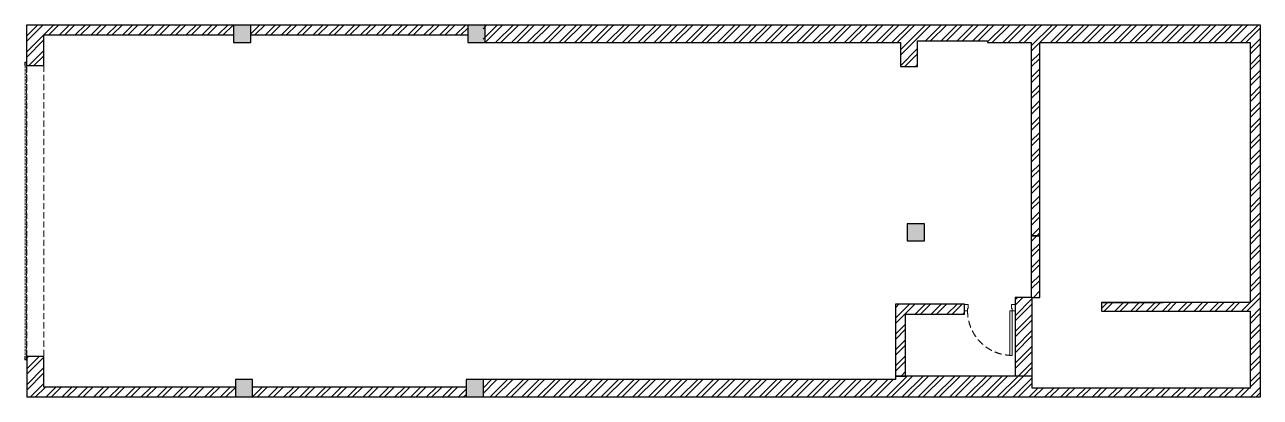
# Model space of a CAD drawing. Header units: feet. Extents: x -18354 to 0, y 0 to 5532.
import ezdxf

# ---------------------------------------------------------------- set-up
doc = ezdxf.new("R2010")
doc.units = ezdxf.units.FT
doc.header["$LTSCALE"] = 33
doc.header["$MEASUREMENT"] = 0
for name, pattern in [('a_p6_plan_L18$0$HIDDEN', [0.375, 0.25, -0.125]), ('HIDDEN2', [4.7625, 3.175, -1.5875]), ('HIDDENX2', [0.75, 0.5, -0.25])]:
    doc.linetypes.add(name, pattern=pattern)
for name, color, linetype, lineweight in [('A-shutter', 8, 'Continuous', 18), ('A-WALL HATCH', 251, 'Continuous', 0), ('column hatch', 5, 'Continuous', 0), ('Door', 2, 'Continuous', 13), ('LENS-DOOR', 34, 'Continuous', 20), ('LENS_DIMENSION', 193, 'Continuous', 0), ('rolling shutter', 1, 'Continuous', 5)]:
    doc.layers.add(name, color=color, linetype=linetype, lineweight=lineweight)
for name, color, linetype in [('A-WALL', 1, 'Continuous'), ('beam', 5, 'Continuous'), ('column', 10, 'Continuous')]:
    doc.layers.add(name, color=color, linetype=linetype)
pattern_1 = [(45, (-3590091.93, 5459267.42), (-117.733279, 117.733279), []), (45, (-3590013.44, 5459267.42), (-117.733279, 117.733279), [])]

# ---------------------------------------------------------------- blocks, each defined once
blk = doc.blocks.new('*U5')
at = {"layer": 'A-shutter', "color": 5, "ltscale": 10}
for points in [[(41038053, -1561539), (41038053, -1561544), (41038008, -1561544), (41038008, -1561564), (41038053, -1561564), (41038053, -1561569), (41038003, -1561569), (41038003, -1561539)], [(41042371, -1561539), (41042371, -1561544), (41042416, -1561544), (41042416, -1561564), (41042371, -1561564), (41042371, -1561569), (41042421, -1561569), (41042421, -1561539)]]:
    blk.add_lwpolyline(points, close=True, dxfattribs=at)
at = {"layer": 'A-shutter', "color": 5, "linetype": 'HIDDENX2', "ltscale": 2}
blk.add_lwpolyline([(41038008, -1561544), (41038008, -1561564), (41042416, -1561564), (41042416, -1561544)], close=True, dxfattribs=at)
blk = doc.blocks.new('*U4')
at = {"layer": 'LENS-DOOR'}
for p, q in [((548122, 1779235), (548122, 1778574)), ((548122, 1779235), (548153, 1779235)), ((548153, 1778574), (548153, 1779235)), ((547447, 1778569), (547452, 1778569)), ((547447, 1778484), (547447, 1778569)), ((547447, 1778484), (547452, 1778484)), ((547452, 1778574), (547489, 1778574)), ((547452, 1778569), (547452, 1778574)), ((547452, 1778479), (547452, 1778484)), ((547452, 1778479), (547499, 1778479)), ((547489, 1778540), (547489, 1778574)), ((547489, 1778540), (547499, 1778540)), ((547499, 1778479), (547499, 1778540)), ((548122, 1778574), (548153, 1778574)), ((548145, 1778479), (548145, 1778540)), ((548156, 1778540), (548145, 1778540)), ((548192, 1778479), (548145, 1778479)), ((548192, 1778574), (548156, 1778574)), ((548156, 1778540), (548156, 1778574)), ((548192, 1778569), (548192, 1778574)), ((548197, 1778569), (548192, 1778569)), ((548192, 1778479), (548192, 1778484)), ((548197, 1778484), (548192, 1778484)), ((548197, 1778484), (548197, 1778569))]:
    blk.add_line(p, q, dxfattribs=at)
at = {"layer": 'LENS-DOOR', "color": 7, "linetype": 'HIDDEN2'}
blk.add_ellipse((548153, 1778574), major_axis=(-661, 0), ratio=1, start_param=-1.570791, end_param=0.051209, dxfattribs=at)

msp = doc.modelspace()

# ---------------------------------------------------------------- hatches: boundary and pattern name
at = {"layer": 'A-WALL HATCH'}
h = msp.add_hatch(dxfattribs=at)
h.set_pattern_fill('ANSI32', color=256, scale=444)
h.set_pattern_definition(pattern_1)
h.paths.add_polyline_path([(-11796, 0), (-11796, 150), (-14971, 150), (-14971, 0)])
h.paths.add_polyline_path([(-11771, 5380), (-11771, 5532), (-14996, 5532), (-14996, 5382)])
h.paths.add_polyline_path([(-15250, 5382), (-15250, 5532), (-18324, 5532), (-18324, 4925), (-18070, 4925), (-18070, 5382)])
h.paths.add_polyline_path([(-15225, 0), (-15225, 150), (-18070, 150), (-18070, 607), (-18324, 607), (-18324, 0)])
h = msp.add_hatch(dxfattribs=at)
h.set_pattern_fill('ANSI32', color=256, scale=444)
h.set_pattern_definition(pattern_1)
h.paths.add_polyline_path([(-4050, 5268), (-3401, 5268), (-3401, 2398), (-3274, 2398), (-3274, 5268), (-150, 5268), (-150, 1407), (-2360, 1407), (-2360, 1280), (-150, 1280), (-150, 137), (-3388, 137), (-3388, 315), (-5420, 315), (-5420, 264), (-11546, 264), (-11546, 0), (0, 0), (0, 5532), (-11546, 5532), (-11546, 5268), (-5346, 5268), (-5346, 4912), (-5091, 4912), (-5091, 5294), (-4050, 5294)])
h = msp.add_hatch(dxfattribs=at)
h.set_pattern_fill('ANSI32', color=256, scale=444)
h.set_pattern_definition(pattern_1)
h.paths.add_polyline_path([(-3401, 1484), (-3274, 1484), (-3274, 2398), (-3401, 2398)])
h = msp.add_hatch(dxfattribs=at)
h.set_pattern_fill('ANSI32', color=256, scale=444)
h.set_pattern_definition(pattern_1)
h.paths.add_polyline_path([(-3388, 315), (-3388, 1484), (-3642, 1484), (-3642, 1331), (-3642, 315)])
h = msp.add_hatch(dxfattribs=at)
h.set_pattern_fill('ANSI32', color=256, scale=444)
h.paths.add_polyline_path([(-4393, 1232), (-4393, 1382), (-5420, 1382), (-5420, 315), (-5270, 315), (-5270, 1232)])
at = {"layer": 'column hatch'}
h = msp.add_hatch(color=251, dxfattribs=at)
h.dxf.hatch_style = 1
h.paths.add_polyline_path([(-14971, 0), (-14971, 264), (-15225, 264), (-15225, 0)])
h.paths.add_polyline_path([(-14996, 5268), (-14996, 5532), (-15250, 5532), (-15250, 5268)])
h.paths.add_polyline_path([(-11546, 0), (-11546, 264), (-11796, 264), (-11796, 0)])
h.paths.add_polyline_path([(-4990, 2322), (-4990, 2576), (-5244, 2576), (-5244, 2322)])
h = msp.add_hatch(color=251, dxfattribs=at)
h.dxf.hatch_style = 1
h.paths.add_polyline_path([(-11521, 5268), (-11521, 5532), (-11771, 5532), (-11771, 5268)])

# ---------------------------------------------------------------- linework, layer by layer
at = {"layer": 'A-WALL'}
for p, q in [((-18324, 5532), (0, 5532)), ((-18324, 4925), (-18324, 5532)), ((0, 5532), (0, 0)), ((-18070, 4925), (-18070, 5382)), ((-18070, 5382), (-15250, 5382)), ((-14996, 5382), (-11771, 5380)), ((-11771, 5268), (-5346, 5268)), ((-5346, 5268), (-5346, 4912)), ((-5091, 4912), (-5091, 5294)), ((-5091, 5294), (-4050, 5294)), ((-4050, 5294), (-4050, 5268)), ((-4050, 5268), (-3401, 5268)), ((-3401, 5268), (-3401, 2398)), ((-3274, 2398), (-3274, 5268)), ((-3274, 5268), (-150, 5268)), ((-150, 5268), (-150, 1407)), ((-18324, 4925), (-18070, 4925)), ((-5346, 4912), (-5091, 4912)), ((-3401, 2398), (-3274, 2398)), ((-3388, 1484), (-3642, 1484)), ((-3642, 1484), (-3642, 1331)), ((-3388, 137), (-3388, 1484)), ((-3642, 1331), (-3642, 315)), ((-3388, 137), (-3388, 1407)), ((-150, 1407), (-2360, 1407)), ((-2360, 1407), (-1445, 1407)), ((-2360, 1407), (-2360, 1280)), ((-2360, 1280), (-150, 1280)), ((-150, 1280), (-150, 137)), ((-18070, 607), (-18324, 607)), ((-18324, 607), (-18324, 0)), ((-18070, 150), (-18070, 607)), ((-5420, 264), (-11796, 264)), ((-3388, 315), (-5420, 315)), ((-5420, 315), (-5420, 264)), ((0, 0), (-18324, 0)), ((-15225, 150), (-18070, 150)), ((-11796, 150), (-14971, 150)), ((-150, 137), (-3388, 137))]:
    msp.add_line(p, q, dxfattribs=at)
for points in [[(-3401, 1484), (-3274, 1484), (-3274, 2398), (-3401, 2398)], [(-4393, 1232), (-4393, 1382), (-5420, 1382), (-5420, 315), (-5270, 315), (-5270, 1232)]]:
    msp.add_lwpolyline(points, close=True, dxfattribs=at)
at = {"layer": 'beam', "linetype": 'a_p6_plan_L18$0$HIDDEN', "lineweight": 5, "ltscale": 11}
msp.add_lwpolyline([(-18070, 607), (-18324, 607), (-18324, 4925), (-18070, 4925)], close=True, dxfattribs=at)
at = {"layer": 'column'}
for p, q in [((-15250, 5532), (-15250, 5268)), ((-14996, 5268), (-14996, 5532)), ((-11771, 5532), (-11771, 5268)), ((-11521, 5532), (-11521, 5268)), ((-15250, 5268), (-14996, 5268)), ((-14971, 264), (-15225, 264)), ((-15225, 264), (-15225, 0)), ((-14971, 0), (-14971, 264)), ((-11796, 264), (-11796, 0)), ((-11546, 264), (-11546, 0))]:
    msp.add_line(p, q, dxfattribs=at)
msp.add_lwpolyline([(-4990, 2576), (-5244, 2576), (-5244, 2322), (-4990, 2322)], close=True, dxfattribs=at)
at = {"layer": 'LENS_DIMENSION'}
for points in [[(-5420, 315), (-5420, 1382), (-4430, 1382)], [(-5270, 315), (-5270, 1232), (-4430, 1232)]]:
    msp.add_lwpolyline(points, dxfattribs=at)

# ---------------------------------------------------------------- block references
at = {"layer": 'Door', "xscale": -1, "rotation": 180}
msp.add_blockref('*U4', (-551840, 1779857), dxfattribs=at)
at = {"layer": 'rolling shutter', "color": 2, "rotation": 270.000000000001}
msp.add_blockref('*U5', (1543216, 41042979), dxfattribs=at)

doc.saveas('drawing.dxf')
